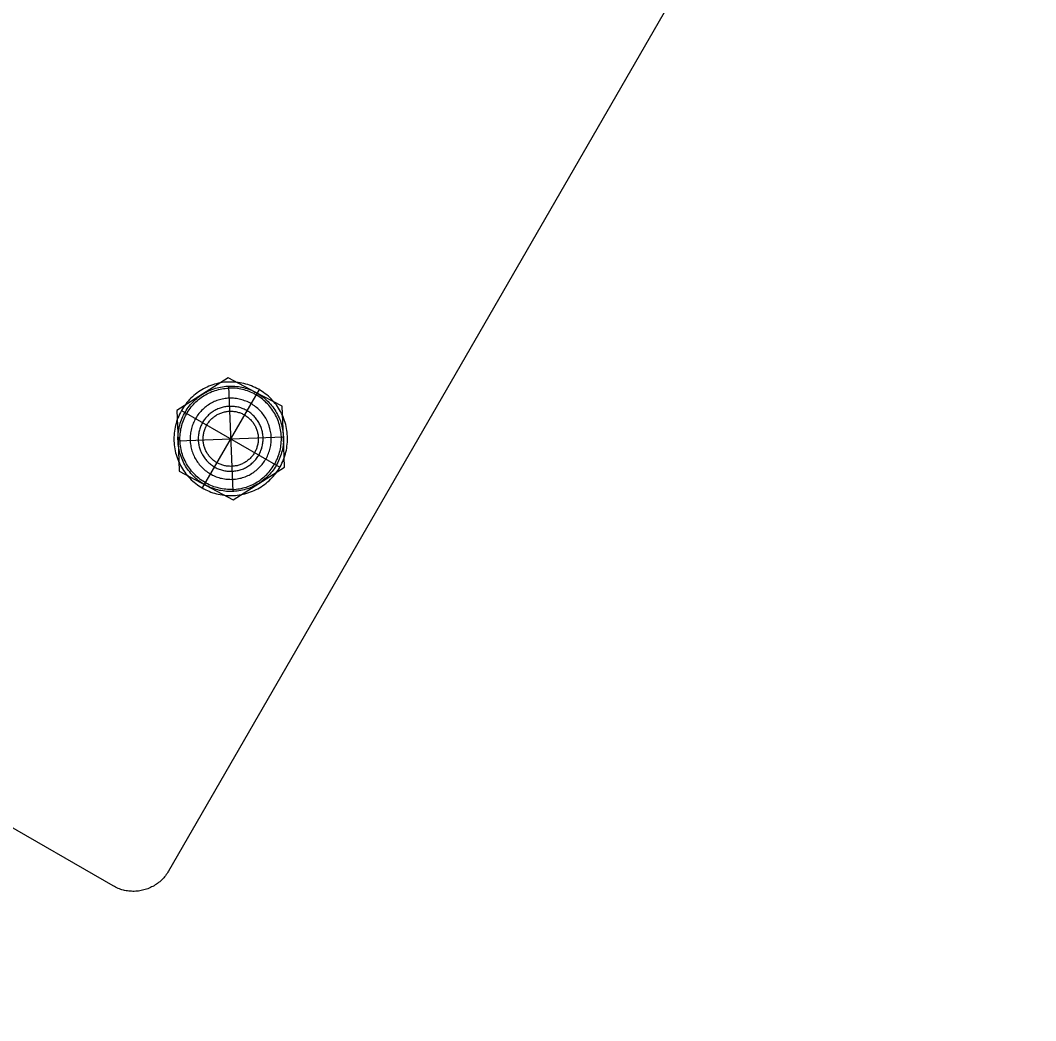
# Model space of a CAD drawing. Header units: millimetres. Extents: x -263 to 4879, y -277 to 2995.
# Drawn here: x 632.8 to 758, y 252.1 to 375.4 of the extents above; entities that cross this region are included whole.
import ezdxf

# ---------------------------------------------------------------- set-up
doc = ezdxf.new("R2010")
doc.units = ezdxf.units.MM
doc.layers.add('ZANO_R', color=7, linetype='Continuous', lineweight=0)
doc.layers.add('ZANO_W', color=1, linetype='Continuous', lineweight=0)
doc.styles.add('Arial', font='arial.ttf')
doc.styles.get("Standard").update_dxf_attribs({"font": 'ARIALUNI.TTF'})
doc.dimstyles.new('pl i ang', dxfattribs={"dimtxt": 50, "dimasz": 50, "dimexe": 1.25, "dimexo": 0.625, "dimgap": 10, "dimtad": 1, "dimtoh": 1, "dimtxsty": 'Standard', "dimcen": 2.5, "dimclrd": 1, "dimclre": 1, "dimclrt": 1, "dimadec": 0, "dimazin": 0, "dimtfac": 1, "dimtmove": 0, "dimatfit": 3, "dimfxl": 1, "dimarcsym": 1})

# ---------------------------------------------------------------- blocks, each defined once
blk = doc.blocks.new('*D441')
at = {"layer": 'ZANO_W', "color": 1, "lineweight": -2}
for p, q in [((741.71, 888.75), (-154, 888.75)), ((-144, 239.89), (-144, 848.75)), ((741.71, 199.89), (-154, 199.89))]:
    blk.add_line(p, q, dxfattribs=at)
at = {"layer": 'ZANO_W', "color": 1}
for points in [[(-137.33, 848.75), (-150.67, 848.75), (-144, 888.75)], [(-150.67, 239.89), (-137.33, 239.89), (-144, 199.89)]]:
    blk.add_solid(points, dxfattribs=at)
at = {"layer": 'ZANO_W', "color": 1, "insert": (-174.42, 544.32), "char_height": 40, "attachment_point": 5, "rotation": 90, "style": 'Arial'}
blk.add_mtext('689', dxfattribs=at)
blk = doc.blocks.new('*D442')
at = {"layer": 'ZANO_W', "color": 1, "lineweight": -2}
for p, q in [((747.96, 1365.34), (-216.41, 1365.34)), ((-206.41, 1325.34), (-206.41, -236.41)), ((735.9, -276.41), (-216.41, -276.41))]:
    blk.add_line(p, q, dxfattribs=at)
at = {"layer": 'ZANO_W', "color": 1}
for points in [[(-199.74, 1325.34), (-213.08, 1325.34), (-206.41, 1365.34)], [(-213.08, -236.41), (-199.74, -236.41), (-206.41, -276.41)]]:
    blk.add_solid(points, dxfattribs=at)
at = {"layer": 'ZANO_W', "color": 1, "insert": (-236.83, 544.46), "char_height": 40, "attachment_point": 5, "rotation": 90, "style": 'Arial'}
blk.add_mtext('1642', dxfattribs=at)

msp = doc.modelspace()

# ---------------------------------------------------------------- linework, layer by layer
at = {"layer": 'ZANO_R'}
for p, q in [((716.33, 383.54), (651.08, 270.51)), ((658.44, 331.28), (655.27, 329.28)), ((656.52, 330.42), (656.29, 330.34)), ((656.75, 330.5), (656.52, 330.42)), ((656.98, 330.56), (656.75, 330.5)), ((657.22, 330.62), (656.98, 330.56)), ((657.46, 330.67), (657.22, 330.62)), ((657.7, 330.71), (657.46, 330.67)), ((657.95, 330.74), (657.7, 330.71)), ((658.19, 330.76), (657.95, 330.74)), ((658.43, 330.78), (658.19, 330.76)), ((658.68, 330.78), (658.43, 330.78)), ((661.76, 329.54), (658.44, 331.28)), ((658.92, 330.78), (658.68, 330.78)), ((659.17, 330.77), (658.92, 330.78)), ((659.41, 330.75), (659.17, 330.77)), ((659.65, 330.72), (659.41, 330.75)), ((659.89, 330.69), (659.65, 330.72)), ((660.13, 330.64), (659.89, 330.69)), ((660.37, 330.59), (660.13, 330.64)), ((660.61, 330.53), (660.37, 330.59)), ((660.84, 330.46), (660.61, 330.53)), ((661.07, 330.38), (660.84, 330.46)), ((655.27, 329.28), (652.1, 327.27)), ((654.39, 329.27), (654.2, 329.11)), ((654.58, 329.41), (654.39, 329.27)), ((654.78, 329.56), (654.58, 329.41)), ((654.98, 329.69), (654.78, 329.56)), ((654.91, 329.03), (655.08, 329.16)), ((655.19, 329.82), (654.98, 329.69)), ((655.08, 329.16), (655.27, 329.28)), ((655.4, 329.94), (655.19, 329.82)), ((662.24, 329.85), (655.24, 317.72)), ((655.27, 329.28), (655.46, 329.39)), ((655.62, 330.05), (655.4, 329.94)), ((655.46, 329.39), (655.65, 329.5)), ((655.46, 329.11), (655.65, 329.21)), ((655.84, 330.15), (655.62, 330.05)), ((655.65, 329.5), (655.84, 329.6)), ((655.65, 329.21), (655.83, 329.32)), ((655.83, 329.32), (656.02, 329.41)), ((656.06, 330.25), (655.84, 330.15)), ((655.84, 329.6), (656.04, 329.7)), ((656.02, 329.41), (656.22, 329.5)), ((656.04, 329.7), (656.24, 329.78)), ((656.29, 330.34), (656.06, 330.25)), ((656.22, 329.5), (656.41, 329.59)), ((656.24, 329.78), (656.45, 329.87)), ((656.41, 329.59), (656.61, 329.66)), ((656.45, 329.87), (656.65, 329.94)), ((656.61, 329.66), (656.82, 329.73)), ((656.65, 329.94), (656.86, 330.01)), ((656.82, 329.73), (657.02, 329.79)), ((656.86, 330.01), (657.07, 330.07)), ((657.02, 329.79), (657.23, 329.85)), ((657.07, 330.07), (657.29, 330.12)), ((657.23, 329.85), (657.43, 329.9)), ((657.29, 330.12), (657.5, 330.16)), ((657.43, 329.9), (657.64, 329.94)), ((657.5, 330.16), (657.72, 330.2)), ((657.64, 329.94), (657.85, 329.97)), ((657.72, 330.2), (657.93, 330.23)), ((657.85, 329.97), (658.07, 330)), ((657.93, 330.23), (658.15, 330.26)), ((658.07, 330), (658.28, 330.02)), ((658.15, 330.26), (658.37, 330.27)), ((658.28, 330.02), (658.49, 330.03)), ((658.37, 330.27), (658.59, 330.28)), ((658.48, 330.28), (659, 317.29)), ((658.7, 330.03), (658.49, 330.03)), ((658.59, 330.28), (658.81, 330.28)), ((658.92, 330.03), (658.7, 330.03)), ((658.81, 330.28), (659.03, 330.28)), ((659.13, 330.02), (658.92, 330.03)), ((659.03, 330.28), (659.25, 330.26)), ((659.34, 330.01), (659.13, 330.02)), ((659.25, 330.26), (659.47, 330.24)), ((659.56, 329.98), (659.34, 330.01)), ((659.47, 330.24), (659.69, 330.22)), ((659.77, 329.95), (659.56, 329.98)), ((659.69, 330.22), (659.9, 330.18)), ((659.98, 329.91), (659.77, 329.95)), ((659.9, 330.18), (660.12, 330.14)), ((660.19, 329.87), (659.98, 329.91)), ((660.12, 330.14), (660.33, 330.09)), ((660.39, 329.81), (660.19, 329.87)), ((660.33, 330.09), (660.54, 330.03)), ((660.6, 329.75), (660.39, 329.81)), ((660.54, 330.03), (660.75, 329.96)), ((660.8, 329.69), (660.6, 329.75)), ((660.75, 329.96), (660.96, 329.89)), ((661, 329.61), (660.8, 329.69)), ((660.96, 329.89), (661.17, 329.82)), ((661.2, 329.53), (661, 329.61)), ((661.3, 330.3), (661.07, 330.38)), ((661.17, 329.82), (661.37, 329.73)), ((661.39, 329.44), (661.2, 329.53)), ((661.53, 330.2), (661.3, 330.3)), ((661.37, 329.73), (661.57, 329.64)), ((661.58, 329.35), (661.39, 329.44)), ((661.75, 330.1), (661.53, 330.2)), ((661.57, 329.64), (661.76, 329.54)), ((661.77, 329.25), (661.58, 329.35)), ((661.97, 329.99), (661.75, 330.1)), ((665.09, 327.79), (661.76, 329.54)), ((661.76, 329.54), (661.96, 329.43)), ((661.96, 329.14), (661.77, 329.25)), ((661.96, 329.43), (662.14, 329.32)), ((662.19, 329.88), (661.97, 329.99)), ((662.14, 329.32), (662.33, 329.2)), ((662.4, 329.75), (662.19, 329.88)), ((662.33, 329.2), (662.51, 329.08)), ((662.6, 329.62), (662.4, 329.75)), ((662.8, 329.48), (662.6, 329.62)), ((663, 329.34), (662.8, 329.48)), ((663.19, 329.19), (663, 329.34)), ((663.38, 329.03), (663.19, 329.19)), ((653.2, 328.06), (653.05, 327.86)), ((653.35, 328.25), (653.2, 328.06)), ((653.51, 328.43), (653.35, 328.25)), ((653.67, 328.61), (653.51, 328.43)), ((653.64, 327.82), (653.78, 327.99)), ((653.84, 328.78), (653.67, 328.61)), ((653.78, 327.99), (653.93, 328.15)), ((654.02, 328.95), (653.84, 328.78)), ((653.93, 328.15), (654.08, 328.31)), ((654.01, 327.86), (654.15, 328.02)), ((654.2, 329.11), (654.02, 328.95)), ((654.08, 328.31), (654.23, 328.47)), ((654.15, 328.02), (654.3, 328.18)), ((654.23, 328.47), (654.39, 328.62)), ((654.3, 328.18), (654.45, 328.33)), ((654.39, 328.62), (654.56, 328.76)), ((654.45, 328.33), (654.61, 328.47)), ((654.56, 328.76), (654.73, 328.9)), ((654.61, 328.47), (654.77, 328.61)), ((654.73, 328.9), (654.91, 329.03)), ((654.77, 328.61), (654.94, 328.74)), ((654.94, 328.74), (655.11, 328.87)), ((655.11, 328.87), (655.28, 328.99)), ((655.28, 328.99), (655.46, 329.11)), ((655.96, 327.94), (655.82, 327.84)), ((656.11, 328.03), (655.96, 327.94)), ((656.26, 328.12), (656.11, 328.03)), ((656.41, 328.21), (656.26, 328.12)), ((656.56, 328.29), (656.41, 328.21)), ((656.72, 328.36), (656.56, 328.29)), ((656.88, 328.43), (656.72, 328.36)), ((657.04, 328.49), (656.88, 328.43)), ((657.21, 328.54), (657.04, 328.49)), ((657.37, 328.59), (657.21, 328.54)), ((657.54, 328.64), (657.37, 328.59)), ((657.71, 328.68), (657.54, 328.64)), ((657.88, 328.71), (657.71, 328.68)), ((658.05, 328.74), (657.88, 328.71)), ((658.22, 328.76), (658.05, 328.74)), ((658.4, 328.77), (658.22, 328.76)), ((658.57, 328.78), (658.4, 328.77)), ((658.74, 328.78), (658.57, 328.78)), ((658.92, 328.78), (658.74, 328.78)), ((659.09, 328.77), (658.92, 328.78)), ((659.26, 328.76), (659.09, 328.77)), ((659.44, 328.74), (659.26, 328.76)), ((659.61, 328.71), (659.44, 328.74)), ((659.78, 328.68), (659.61, 328.71)), ((659.95, 328.64), (659.78, 328.68)), ((660.11, 328.59), (659.95, 328.64)), ((660.28, 328.54), (660.11, 328.59)), ((660.45, 328.48), (660.28, 328.54)), ((660.61, 328.42), (660.45, 328.48)), ((660.77, 328.36), (660.61, 328.42)), ((660.92, 328.28), (660.77, 328.36)), ((661.08, 328.2), (660.92, 328.28)), ((661.23, 328.12), (661.08, 328.2)), ((661.38, 328.03), (661.23, 328.12)), ((661.53, 327.94), (661.38, 328.03)), ((661.67, 327.84), (661.53, 327.94)), ((662.14, 329.03), (661.96, 329.14)), ((662.32, 328.91), (662.14, 329.03)), ((662.49, 328.79), (662.32, 328.91)), ((662.66, 328.66), (662.49, 328.79)), ((662.51, 329.08), (662.69, 328.95)), ((662.82, 328.52), (662.66, 328.66)), ((662.69, 328.95), (662.86, 328.81)), ((662.98, 328.38), (662.82, 328.52)), ((662.86, 328.81), (663.03, 328.67)), ((663.13, 328.23), (662.98, 328.38)), ((663.03, 328.67), (663.19, 328.52)), ((663.28, 328.08), (663.13, 328.23)), ((663.19, 328.52), (663.35, 328.37)), ((663.43, 327.92), (663.28, 328.08)), ((663.35, 328.37), (663.5, 328.21)), ((663.56, 328.86), (663.38, 329.03)), ((663.57, 327.76), (663.43, 327.92)), ((663.5, 328.21), (663.65, 328.05)), ((663.73, 328.69), (663.56, 328.86)), ((663.65, 328.05), (663.79, 327.88)), ((663.9, 328.52), (663.73, 328.69)), ((664.06, 328.33), (663.9, 328.52)), ((664.22, 328.14), (664.06, 328.33)), ((664.37, 327.95), (664.22, 328.14)), ((664.51, 327.75), (664.37, 327.95)), ((652.1, 327.27), (652.25, 323.52)), ((652.43, 326.82), (652.33, 326.59)), ((652.54, 327.03), (652.43, 326.82)), ((652.66, 327.25), (652.54, 327.03)), ((652.78, 327.46), (652.66, 327.25)), ((652.68, 327.28), (664.8, 320.28)), ((652.91, 327.66), (652.78, 327.46)), ((652.84, 326.51), (652.94, 326.71)), ((653.05, 327.86), (652.91, 327.66)), ((652.94, 326.71), (653.04, 326.9)), ((653.04, 326.9), (653.15, 327.09)), ((653.15, 327.09), (653.26, 327.28)), ((653.17, 326.63), (653.28, 326.82)), ((653.26, 327.28), (653.38, 327.46)), ((653.28, 326.82), (653.38, 327)), ((653.38, 327.46), (653.51, 327.64)), ((653.38, 327), (653.49, 327.18)), ((653.49, 327.18), (653.61, 327.36)), ((653.51, 327.64), (653.64, 327.82)), ((653.61, 327.36), (653.74, 327.53)), ((653.74, 327.53), (653.87, 327.7)), ((653.87, 327.7), (654.01, 327.86)), ((654.71, 326.75), (654.61, 326.61)), ((654.82, 326.89), (654.71, 326.75)), ((654.93, 327.02), (654.82, 326.89)), ((655.04, 327.15), (654.93, 327.02)), ((655.16, 327.28), (655.04, 327.15)), ((655.29, 327.4), (655.16, 327.28)), ((655.41, 327.52), (655.29, 327.4)), ((655.54, 327.63), (655.41, 327.52)), ((655.68, 327.74), (655.54, 327.63)), ((655.82, 327.84), (655.68, 327.74)), ((656.02, 326.72), (655.92, 326.62)), ((656.12, 326.81), (656.02, 326.72)), ((656.23, 326.9), (656.12, 326.81)), ((656.34, 326.98), (656.23, 326.9)), ((656.45, 327.06), (656.34, 326.98)), ((656.57, 327.14), (656.45, 327.06)), ((656.68, 327.21), (656.57, 327.14)), ((656.8, 327.28), (656.68, 327.21)), ((656.92, 327.35), (656.8, 327.28)), ((656.89, 326.64), (656.99, 326.7)), ((657.05, 327.41), (656.92, 327.35)), ((656.99, 326.7), (657.09, 326.76)), ((657.17, 327.46), (657.05, 327.41)), ((657.09, 326.76), (657.2, 326.81)), ((657.3, 327.52), (657.17, 327.46)), ((657.2, 326.81), (657.3, 326.86)), ((657.43, 327.56), (657.3, 327.52)), ((657.3, 326.86), (657.41, 326.91)), ((657.41, 326.91), (657.52, 326.96)), ((657.56, 327.61), (657.43, 327.56)), ((657.52, 326.96), (657.63, 327)), ((657.7, 327.65), (657.56, 327.61)), ((657.63, 327), (657.74, 327.03)), ((657.83, 327.68), (657.7, 327.65)), ((657.74, 327.03), (657.85, 327.07)), ((657.96, 327.71), (657.83, 327.68)), ((657.85, 327.07), (657.97, 327.09)), ((658.1, 327.73), (657.96, 327.71)), ((657.97, 327.09), (658.08, 327.12)), ((658.08, 327.12), (658.2, 327.14)), ((658.24, 327.75), (658.1, 327.73)), ((658.2, 327.14), (658.31, 327.16)), ((658.37, 327.77), (658.24, 327.75)), ((658.31, 327.16), (658.43, 327.17)), ((658.51, 327.78), (658.37, 327.77)), ((658.43, 327.17), (658.55, 327.18)), ((658.65, 327.78), (658.51, 327.78)), ((658.55, 327.18), (658.66, 327.18)), ((658.79, 327.78), (658.65, 327.78)), ((658.66, 327.18), (658.78, 327.18)), ((658.78, 327.18), (658.9, 327.18)), ((658.93, 327.78), (658.79, 327.78)), ((658.9, 327.18), (659.02, 327.17)), ((659.06, 327.77), (658.93, 327.78)), ((659.02, 327.17), (659.13, 327.16)), ((659.2, 327.76), (659.06, 327.77)), ((659.13, 327.16), (659.25, 327.15)), ((659.34, 327.74), (659.2, 327.76)), ((659.25, 327.15), (659.36, 327.13)), ((659.47, 327.72), (659.34, 327.74)), ((659.36, 327.13), (659.48, 327.1)), ((659.61, 327.69), (659.47, 327.72)), ((659.48, 327.1), (659.59, 327.08)), ((659.59, 327.08), (659.71, 327.04)), ((659.74, 327.66), (659.61, 327.69)), ((659.71, 327.04), (659.82, 327.01)), ((659.88, 327.62), (659.74, 327.66)), ((659.82, 327.01), (659.93, 326.97)), ((660.01, 327.58), (659.88, 327.62)), ((659.93, 326.97), (660.04, 326.93)), ((660.14, 327.53), (660.01, 327.58)), ((660.04, 326.93), (660.15, 326.88)), ((660.27, 327.48), (660.14, 327.53)), ((660.15, 326.88), (660.25, 326.83)), ((660.25, 326.83), (660.36, 326.78)), ((660.39, 327.43), (660.27, 327.48)), ((660.36, 326.78), (660.46, 326.72)), ((660.52, 327.37), (660.39, 327.43)), ((660.46, 326.72), (660.56, 326.66)), ((660.64, 327.3), (660.52, 327.37)), ((660.56, 326.66), (660.66, 326.59)), ((660.76, 327.24), (660.64, 327.3)), ((660.88, 327.16), (660.76, 327.24)), ((661, 327.09), (660.88, 327.16)), ((661.11, 327.01), (661, 327.09)), ((661.22, 326.93), (661.11, 327.01)), ((661.32, 326.84), (661.22, 326.93)), ((661.43, 326.75), (661.32, 326.84)), ((661.53, 326.65), (661.43, 326.75)), ((661.63, 326.55), (661.53, 326.65)), ((661.81, 327.73), (661.67, 327.84)), ((661.94, 327.62), (661.81, 327.73)), ((662.07, 327.51), (661.94, 327.62)), ((662.2, 327.39), (662.07, 327.51)), ((662.32, 327.27), (662.2, 327.39)), ((662.44, 327.14), (662.32, 327.27)), ((662.56, 327.01), (662.44, 327.14)), ((662.67, 326.88), (662.56, 327.01)), ((662.77, 326.74), (662.67, 326.88)), ((662.87, 326.6), (662.77, 326.74)), ((663.7, 327.59), (663.57, 327.76)), ((663.83, 327.42), (663.7, 327.59)), ((663.79, 327.88), (663.92, 327.71)), ((663.95, 327.24), (663.83, 327.42)), ((663.92, 327.71), (664.05, 327.53)), ((664.06, 327.06), (663.95, 327.24)), ((664.05, 327.53), (664.18, 327.35)), ((664.17, 326.88), (664.06, 327.06)), ((664.27, 326.69), (664.17, 326.88)), ((664.18, 327.35), (664.29, 327.16)), ((664.37, 326.5), (664.27, 326.69)), ((664.29, 327.16), (664.4, 326.97)), ((664.4, 326.97), (664.51, 326.78)), ((664.64, 327.55), (664.51, 327.75)), ((664.51, 326.78), (664.61, 326.58)), ((664.77, 327.34), (664.64, 327.55)), ((664.89, 327.13), (664.77, 327.34)), ((665, 326.91), (664.89, 327.13)), ((665.11, 326.69), (665, 326.91)), ((665.24, 324.04), (665.09, 327.79)), ((665.21, 326.47), (665.11, 326.69)), ((651.94, 325.44), (651.89, 325.21)), ((652, 325.68), (651.94, 325.44)), ((652.07, 325.91), (652, 325.68)), ((652.15, 326.14), (652.07, 325.91)), ((652.24, 326.37), (652.15, 326.14)), ((652.33, 326.59), (652.24, 326.37)), ((652.41, 325.27), (652.47, 325.48)), ((652.47, 325.48), (652.53, 325.69)), ((652.53, 325.69), (652.59, 325.9)), ((652.59, 325.9), (652.67, 326.11)), ((652.66, 325.23), (652.71, 325.44)), ((652.67, 326.11), (652.75, 326.31)), ((652.71, 325.44), (652.77, 325.64)), ((652.75, 326.31), (652.84, 326.51)), ((652.77, 325.64), (652.84, 325.84)), ((652.84, 325.84), (652.91, 326.04)), ((652.91, 326.04), (652.99, 326.24)), ((652.99, 326.24), (653.08, 326.44)), ((653.08, 326.44), (653.17, 326.63)), ((654.06, 325.53), (654, 325.37)), ((654.12, 325.69), (654.06, 325.53)), ((654.19, 325.85), (654.12, 325.69)), ((654.26, 326.01), (654.19, 325.85)), ((654.34, 326.16), (654.26, 326.01)), ((654.43, 326.31), (654.34, 326.16)), ((654.52, 326.46), (654.43, 326.31)), ((654.61, 326.61), (654.52, 326.46)), ((655.13, 325.5), (655.07, 325.37)), ((655.19, 325.62), (655.13, 325.5)), ((655.25, 325.75), (655.19, 325.62)), ((655.32, 325.86), (655.25, 325.75)), ((655.4, 325.98), (655.32, 325.86)), ((655.48, 326.1), (655.4, 325.98)), ((655.56, 326.21), (655.48, 326.1)), ((655.64, 326.32), (655.56, 326.21)), ((655.73, 326.42), (655.64, 326.32)), ((655.72, 325.35), (655.78, 325.45)), ((655.83, 326.52), (655.73, 326.42)), ((655.78, 325.45), (655.84, 325.55)), ((655.92, 326.62), (655.83, 326.52)), ((655.84, 325.55), (655.9, 325.65)), ((655.9, 325.65), (655.97, 325.75)), ((655.97, 325.75), (656.04, 325.84)), ((656.04, 325.84), (656.11, 325.94)), ((656.11, 325.94), (656.18, 326.03)), ((656.18, 326.03), (656.26, 326.11)), ((656.26, 326.11), (656.34, 326.2)), ((656.34, 326.2), (656.43, 326.28)), ((656.43, 326.28), (656.52, 326.36)), ((656.52, 326.36), (656.61, 326.43)), ((656.61, 326.43), (656.7, 326.5)), ((656.7, 326.5), (656.79, 326.57)), ((656.79, 326.57), (656.89, 326.64)), ((660.66, 326.59), (660.75, 326.53)), ((660.75, 326.53), (660.85, 326.45)), ((660.85, 326.45), (660.94, 326.38)), ((660.94, 326.38), (661.03, 326.3)), ((661.03, 326.3), (661.11, 326.22)), ((661.11, 326.22), (661.19, 326.14)), ((661.19, 326.14), (661.27, 326.05)), ((661.27, 326.05), (661.35, 325.96)), ((661.35, 325.96), (661.42, 325.87)), ((661.42, 325.87), (661.49, 325.78)), ((661.49, 325.78), (661.56, 325.68)), ((661.56, 325.68), (661.63, 325.58)), ((661.72, 326.45), (661.63, 326.55)), ((661.63, 325.58), (661.69, 325.48)), ((661.69, 325.48), (661.74, 325.38)), ((661.81, 326.35), (661.72, 326.45)), ((661.9, 326.24), (661.81, 326.35)), ((661.98, 326.13), (661.9, 326.24)), ((662.06, 326.02), (661.98, 326.13)), ((662.13, 325.9), (662.06, 326.02)), ((662.21, 325.78), (662.13, 325.9)), ((662.27, 325.66), (662.21, 325.78)), ((662.34, 325.54), (662.27, 325.66)), ((662.39, 325.41), (662.34, 325.54)), ((662.45, 325.29), (662.39, 325.41)), ((662.97, 326.45), (662.87, 326.6)), ((663.06, 326.31), (662.97, 326.45)), ((663.14, 326.15), (663.06, 326.31)), ((663.22, 326), (663.14, 326.15)), ((663.3, 325.84), (663.22, 326)), ((663.37, 325.68), (663.3, 325.84)), ((663.43, 325.52), (663.37, 325.68)), ((663.49, 325.36), (663.43, 325.52)), ((664.46, 326.31), (664.37, 326.5)), ((664.54, 326.11), (664.46, 326.31)), ((664.62, 325.91), (664.54, 326.11)), ((664.61, 326.58), (664.7, 326.38)), ((664.69, 325.71), (664.62, 325.91)), ((664.75, 325.51), (664.69, 325.71)), ((664.7, 326.38), (664.78, 326.18)), ((664.8, 325.3), (664.75, 325.51)), ((664.78, 326.18), (664.86, 325.98)), ((664.86, 325.98), (664.93, 325.77)), ((664.93, 325.77), (664.99, 325.56)), ((664.99, 325.56), (665.05, 325.35)), ((665.3, 326.24), (665.21, 326.47)), ((665.38, 326.01), (665.3, 326.24)), ((665.45, 325.78), (665.38, 326.01)), ((665.52, 325.54), (665.45, 325.78)), ((665.57, 325.3), (665.52, 325.54)), ((651.76, 324.24), (651.74, 324)), ((651.78, 324.48), (651.76, 324.24)), ((651.8, 324.73), (651.78, 324.48)), ((651.84, 324.97), (651.8, 324.73)), ((651.89, 325.21), (651.84, 324.97)), ((652.24, 323.96), (652.25, 324.18)), ((652.25, 324.18), (652.27, 324.4)), ((652.27, 324.4), (652.29, 324.62)), ((652.29, 324.62), (652.33, 324.84)), ((652.33, 324.84), (652.37, 325.05)), ((652.37, 325.05), (652.41, 325.27)), ((652.49, 323.96), (652.5, 324.17)), ((652.5, 324.17), (652.52, 324.39)), ((652.52, 324.39), (652.54, 324.6)), ((652.54, 324.6), (652.58, 324.81)), ((652.58, 324.81), (652.61, 325.02)), ((652.61, 325.02), (652.66, 325.23)), ((653.76, 324.18), (653.75, 324)), ((653.77, 324.35), (653.76, 324.18)), ((653.8, 324.52), (653.77, 324.35)), ((653.82, 324.69), (653.8, 324.52)), ((653.86, 324.86), (653.82, 324.69)), ((653.9, 325.03), (653.86, 324.86)), ((653.95, 325.2), (653.9, 325.03)), ((654, 325.37), (653.95, 325.2)), ((654.76, 324.18), (654.75, 324.04)), ((654.78, 324.31), (654.76, 324.18)), ((654.8, 324.45), (654.78, 324.31)), ((654.82, 324.59), (654.8, 324.45)), ((654.85, 324.72), (654.82, 324.59)), ((654.89, 324.85), (654.85, 324.72)), ((654.93, 324.99), (654.89, 324.85)), ((654.97, 325.12), (654.93, 324.99)), ((655.02, 325.25), (654.97, 325.12)), ((655.07, 325.37), (655.02, 325.25)), ((655.36, 324.12), (655.37, 324.23)), ((655.37, 324.23), (655.39, 324.35)), ((655.39, 324.35), (655.41, 324.47)), ((655.41, 324.47), (655.44, 324.58)), ((655.44, 324.58), (655.46, 324.69)), ((655.46, 324.69), (655.5, 324.81)), ((655.5, 324.81), (655.54, 324.92)), ((655.54, 324.92), (655.58, 325.03)), ((655.58, 325.03), (655.62, 325.14)), ((655.62, 325.14), (655.67, 325.24)), ((655.67, 325.24), (655.72, 325.35)), ((661.74, 325.38), (661.8, 325.28)), ((661.8, 325.28), (661.85, 325.17)), ((661.85, 325.17), (661.89, 325.06)), ((661.89, 325.06), (661.93, 324.95)), ((661.93, 324.95), (661.97, 324.84)), ((661.97, 324.84), (662.01, 324.73)), ((662.01, 324.73), (662.04, 324.62)), ((662.04, 324.62), (662.06, 324.5)), ((662.06, 324.5), (662.09, 324.39)), ((662.09, 324.39), (662.11, 324.27)), ((662.11, 324.27), (662.12, 324.15)), ((662.12, 324.15), (662.13, 324.04)), ((662.5, 325.16), (662.45, 325.29)), ((662.54, 325.03), (662.5, 325.16)), ((662.58, 324.9), (662.54, 325.03)), ((662.62, 324.76), (662.58, 324.9)), ((662.65, 324.63), (662.62, 324.76)), ((662.68, 324.49), (662.65, 324.63)), ((662.7, 324.36), (662.68, 324.49)), ((662.72, 324.22), (662.7, 324.36)), ((662.73, 324.08), (662.72, 324.22)), ((663.54, 325.19), (663.49, 325.36)), ((663.58, 325.03), (663.54, 325.19)), ((663.62, 324.86), (663.58, 325.03)), ((663.66, 324.69), (663.62, 324.86)), ((663.69, 324.52), (663.66, 324.69)), ((663.71, 324.34), (663.69, 324.52)), ((663.73, 324.17), (663.71, 324.34)), ((663.74, 324), (663.73, 324.17)), ((664.85, 325.09), (664.8, 325.3)), ((664.89, 324.88), (664.85, 325.09)), ((664.93, 324.67), (664.89, 324.88)), ((664.95, 324.46), (664.93, 324.67)), ((664.97, 324.25), (664.95, 324.46)), ((664.99, 324.03), (664.97, 324.25)), ((665.05, 325.35), (665.1, 325.13)), ((665.1, 325.13), (665.14, 324.92)), ((665.14, 324.92), (665.18, 324.7)), ((665.18, 324.7), (665.2, 324.48)), ((665.2, 324.48), (665.22, 324.26)), ((665.22, 324.26), (665.24, 324.04)), ((665.62, 325.06), (665.57, 325.3)), ((665.66, 324.82), (665.62, 325.06)), ((665.7, 324.58), (665.66, 324.82)), ((665.72, 324.34), (665.7, 324.58)), ((665.73, 324.09), (665.72, 324.34)), ((651.74, 324), (651.74, 323.76)), ((651.74, 323.76), (651.75, 323.51)), ((651.75, 323.51), (651.76, 323.27)), ((651.76, 323.27), (651.78, 323.03)), ((651.78, 323.03), (651.81, 322.79)), ((652.24, 323.74), (652.24, 323.96)), ((652.25, 323.52), (652.24, 323.74)), ((652.25, 323.52), (665.24, 324.04)), ((652.25, 323.52), (652.4, 319.78)), ((652.26, 323.31), (652.25, 323.52)), ((652.28, 323.09), (652.26, 323.31)), ((652.31, 322.87), (652.28, 323.09)), ((652.49, 323.75), (652.49, 323.96)), ((652.5, 323.53), (652.49, 323.75)), ((652.51, 323.32), (652.5, 323.53)), ((652.53, 323.11), (652.51, 323.32)), ((652.55, 322.9), (652.53, 323.11)), ((652.59, 322.69), (652.55, 322.9)), ((653.75, 324), (653.74, 323.83)), ((653.74, 323.83), (653.74, 323.66)), ((653.74, 323.66), (653.75, 323.48)), ((653.75, 323.48), (653.76, 323.31)), ((653.76, 323.31), (653.78, 323.14)), ((653.78, 323.14), (653.81, 322.97)), ((653.81, 322.97), (653.84, 322.8)), ((654.75, 324.04), (654.74, 323.9)), ((654.74, 323.9), (654.74, 323.76)), ((654.74, 323.76), (654.74, 323.62)), ((654.74, 323.62), (654.75, 323.49)), ((654.75, 323.49), (654.76, 323.35)), ((654.76, 323.35), (654.78, 323.21)), ((654.78, 323.21), (654.8, 323.08)), ((654.8, 323.08), (654.83, 322.94)), ((654.83, 322.94), (654.86, 322.81)), ((655.34, 323.88), (655.35, 324)), ((655.34, 323.77), (655.34, 323.88)), ((655.34, 323.65), (655.34, 323.77)), ((655.35, 323.53), (655.34, 323.65)), ((655.35, 324), (655.36, 324.12)), ((655.36, 323.41), (655.35, 323.53)), ((655.38, 323.3), (655.36, 323.41)), ((655.39, 323.18), (655.38, 323.3)), ((655.42, 323.07), (655.39, 323.18)), ((655.44, 322.95), (655.42, 323.07)), ((655.47, 322.84), (655.44, 322.95)), ((662.05, 322.99), (662.02, 322.87)), ((662.07, 323.1), (662.05, 322.99)), ((662.09, 323.22), (662.07, 323.1)), ((662.11, 323.33), (662.09, 323.22)), ((662.12, 323.45), (662.11, 323.33)), ((662.13, 323.57), (662.12, 323.45)), ((662.13, 324.04), (662.14, 323.92)), ((662.14, 323.69), (662.13, 323.57)), ((662.14, 323.92), (662.14, 323.8)), ((662.14, 323.8), (662.14, 323.69)), ((662.63, 322.85), (662.66, 322.98)), ((662.66, 322.98), (662.68, 323.12)), ((662.68, 323.12), (662.71, 323.26)), ((662.71, 323.26), (662.72, 323.39)), ((662.72, 323.39), (662.73, 323.53)), ((662.74, 323.94), (662.73, 324.08)), ((662.73, 323.53), (662.74, 323.67)), ((662.74, 323.81), (662.74, 323.94)), ((662.74, 323.67), (662.74, 323.81)), ((663.64, 322.79), (663.67, 322.96)), ((663.67, 322.96), (663.7, 323.13)), ((663.7, 323.13), (663.72, 323.3)), ((663.72, 323.3), (663.73, 323.48)), ((663.73, 323.48), (663.74, 323.65)), ((663.74, 323.82), (663.74, 324)), ((663.74, 323.65), (663.74, 323.82)), ((664.91, 322.76), (664.94, 322.97)), ((664.94, 322.97), (664.96, 323.18)), ((664.96, 323.18), (664.98, 323.39)), ((664.98, 323.39), (664.99, 323.61)), ((664.99, 323.82), (664.99, 324.03)), ((664.99, 323.61), (664.99, 323.82)), ((665.19, 322.95), (665.15, 322.73)), ((665.21, 323.17), (665.19, 322.95)), ((665.23, 323.39), (665.21, 323.17)), ((665.24, 323.6), (665.23, 323.39)), ((665.39, 320.29), (665.24, 324.04)), ((665.24, 324.04), (665.24, 323.82)), ((665.24, 323.82), (665.24, 323.6)), ((665.68, 322.87), (665.71, 323.12)), ((665.71, 323.12), (665.73, 323.36)), ((665.74, 323.85), (665.73, 324.09)), ((665.73, 323.36), (665.74, 323.6)), ((665.74, 323.6), (665.74, 323.85)), ((651.81, 322.79), (651.85, 322.55)), ((651.85, 322.55), (651.9, 322.31)), ((651.9, 322.31), (651.95, 322.07)), ((651.95, 322.07), (652.02, 321.83)), ((652.02, 321.83), (652.09, 321.6)), ((652.34, 322.65), (652.31, 322.87)), ((652.38, 322.44), (652.34, 322.65)), ((652.43, 322.22), (652.38, 322.44)), ((652.49, 322.01), (652.43, 322.22)), ((652.55, 321.8), (652.49, 322.01)), ((652.62, 321.59), (652.55, 321.8)), ((652.63, 322.48), (652.59, 322.69)), ((652.68, 322.27), (652.63, 322.48)), ((652.73, 322.06), (652.68, 322.27)), ((652.79, 321.86), (652.73, 322.06)), ((652.86, 321.66), (652.79, 321.86)), ((652.94, 321.46), (652.86, 321.66)), ((653.84, 322.8), (653.88, 322.63)), ((653.88, 322.63), (653.92, 322.46)), ((653.92, 322.46), (653.97, 322.29)), ((653.97, 322.29), (654.02, 322.13)), ((654.02, 322.13), (654.08, 321.96)), ((654.08, 321.96), (654.15, 321.8)), ((654.15, 321.8), (654.22, 321.65)), ((654.22, 321.65), (654.3, 321.49)), ((654.86, 322.81), (654.9, 322.67)), ((654.9, 322.67), (654.94, 322.54)), ((654.94, 322.54), (654.98, 322.41)), ((654.98, 322.41), (655.03, 322.28)), ((655.03, 322.28), (655.09, 322.15)), ((655.09, 322.15), (655.15, 322.03)), ((655.15, 322.03), (655.21, 321.91)), ((655.21, 321.91), (655.28, 321.79)), ((655.28, 321.79), (655.35, 321.67)), ((655.35, 321.67), (655.42, 321.55)), ((655.51, 322.73), (655.47, 322.84)), ((655.55, 322.62), (655.51, 322.73)), ((655.59, 322.51), (655.55, 322.62)), ((655.64, 322.4), (655.59, 322.51)), ((655.69, 322.29), (655.64, 322.4)), ((655.74, 322.19), (655.69, 322.29)), ((655.8, 322.09), (655.74, 322.19)), ((655.86, 321.98), (655.8, 322.09)), ((655.92, 321.89), (655.86, 321.98)), ((655.99, 321.79), (655.92, 321.89)), ((656.06, 321.7), (655.99, 321.79)), ((656.13, 321.6), (656.06, 321.7)), ((661.45, 321.73), (661.37, 321.63)), ((661.52, 321.82), (661.45, 321.73)), ((661.58, 321.92), (661.52, 321.82)), ((661.64, 322.02), (661.58, 321.92)), ((661.7, 322.12), (661.64, 322.02)), ((661.76, 322.22), (661.7, 322.12)), ((661.81, 322.33), (661.76, 322.22)), ((661.86, 322.43), (661.81, 322.33)), ((661.91, 322.54), (661.86, 322.43)), ((661.95, 322.65), (661.91, 322.54)), ((661.98, 322.76), (661.95, 322.65)), ((662.02, 322.87), (661.98, 322.76)), ((662.08, 321.59), (662.16, 321.7)), ((662.16, 321.7), (662.23, 321.82)), ((662.23, 321.82), (662.29, 321.94)), ((662.29, 321.94), (662.35, 322.07)), ((662.35, 322.07), (662.41, 322.19)), ((662.41, 322.19), (662.46, 322.32)), ((662.46, 322.32), (662.51, 322.45)), ((662.51, 322.45), (662.56, 322.58)), ((662.56, 322.58), (662.59, 322.71)), ((662.59, 322.71), (662.63, 322.85)), ((663.18, 321.48), (663.26, 321.64)), ((663.26, 321.64), (663.33, 321.8)), ((663.33, 321.8), (663.4, 321.96)), ((663.4, 321.96), (663.46, 322.12)), ((663.46, 322.12), (663.51, 322.29)), ((663.51, 322.29), (663.56, 322.45)), ((663.56, 322.45), (663.6, 322.62)), ((663.6, 322.62), (663.64, 322.79)), ((664.57, 321.53), (664.64, 321.73)), ((664.64, 321.73), (664.71, 321.93)), ((664.71, 321.93), (664.77, 322.13)), ((664.77, 322.13), (664.82, 322.34)), ((664.89, 321.67), (664.81, 321.46)), ((664.82, 322.34), (664.87, 322.55)), ((664.87, 322.55), (664.91, 322.76)), ((664.95, 321.88), (664.89, 321.67)), ((665.02, 322.09), (664.95, 321.88)), ((665.07, 322.3), (665.02, 322.09)), ((665.12, 322.52), (665.07, 322.3)), ((665.15, 322.73), (665.12, 322.52)), ((665.34, 321.45), (665.42, 321.68)), ((665.42, 321.68), (665.49, 321.92)), ((665.49, 321.92), (665.55, 322.15)), ((665.55, 322.15), (665.6, 322.39)), ((665.6, 322.39), (665.65, 322.63)), ((665.65, 322.63), (665.68, 322.87)), ((652.09, 321.6), (652.17, 321.37)), ((652.17, 321.37), (652.26, 321.15)), ((652.26, 321.15), (652.35, 320.92)), ((652.35, 320.92), (652.46, 320.7)), ((652.46, 320.7), (652.57, 320.48)), ((652.57, 320.48), (652.69, 320.27)), ((652.7, 321.39), (652.62, 321.59)), ((652.78, 321.18), (652.7, 321.39)), ((652.87, 320.98), (652.78, 321.18)), ((652.97, 320.79), (652.87, 320.98)), ((653.02, 321.26), (652.94, 321.46)), ((653.08, 320.59), (652.97, 320.79)), ((653.11, 321.07), (653.02, 321.26)), ((653.19, 320.41), (653.08, 320.59)), ((653.21, 320.88), (653.11, 321.07)), ((653.31, 320.22), (653.19, 320.41)), ((653.31, 320.69), (653.21, 320.88)), ((653.42, 320.51), (653.31, 320.69)), ((653.53, 320.33), (653.42, 320.51)), ((654.3, 321.49), (654.38, 321.34)), ((654.38, 321.34), (654.47, 321.19)), ((654.47, 321.19), (654.56, 321.04)), ((654.56, 321.04), (654.66, 320.9)), ((654.66, 320.9), (654.76, 320.76)), ((654.76, 320.76), (654.87, 320.62)), ((654.87, 320.62), (654.98, 320.49)), ((654.98, 320.49), (655.1, 320.36)), ((655.42, 321.55), (655.5, 321.44)), ((655.5, 321.44), (655.58, 321.33)), ((655.58, 321.33), (655.67, 321.22)), ((655.67, 321.22), (655.76, 321.12)), ((655.76, 321.12), (655.85, 321.01)), ((655.85, 321.01), (655.95, 320.92)), ((655.95, 320.92), (656.05, 320.82)), ((656.05, 320.82), (656.16, 320.73)), ((656.21, 321.52), (656.13, 321.6)), ((656.16, 320.73), (656.26, 320.64)), ((656.29, 321.43), (656.21, 321.52)), ((656.26, 320.64), (656.37, 320.56)), ((656.37, 321.35), (656.29, 321.43)), ((656.46, 321.27), (656.37, 321.35)), ((656.37, 320.56), (656.49, 320.48)), ((656.54, 321.19), (656.46, 321.27)), ((656.49, 320.48), (656.6, 320.4)), ((656.64, 321.11), (656.54, 321.19)), ((656.6, 320.4), (656.72, 320.33)), ((656.73, 321.04), (656.64, 321.11)), ((656.82, 320.98), (656.73, 321.04)), ((656.92, 320.91), (656.82, 320.98)), ((657.02, 320.85), (656.92, 320.91)), ((657.13, 320.79), (657.02, 320.85)), ((657.23, 320.74), (657.13, 320.79)), ((657.34, 320.69), (657.23, 320.74)), ((657.44, 320.64), (657.34, 320.69)), ((657.55, 320.6), (657.44, 320.64)), ((657.66, 320.56), (657.55, 320.6)), ((657.77, 320.52), (657.66, 320.56)), ((657.89, 320.49), (657.77, 320.52)), ((658, 320.47), (657.89, 320.49)), ((658.12, 320.44), (658, 320.47)), ((658.23, 320.42), (658.12, 320.44)), ((658.35, 320.41), (658.23, 320.42)), ((658.47, 320.4), (658.35, 320.41)), ((658.58, 320.39), (658.47, 320.4)), ((658.7, 320.38), (658.58, 320.39)), ((658.94, 320.39), (658.82, 320.39)), ((659.05, 320.4), (658.94, 320.39)), ((659.17, 320.41), (659.05, 320.4)), ((659.28, 320.43), (659.17, 320.41)), ((659.4, 320.45), (659.28, 320.43)), ((659.52, 320.47), (659.4, 320.45)), ((659.63, 320.5), (659.52, 320.47)), ((659.74, 320.54), (659.63, 320.5)), ((659.85, 320.57), (659.74, 320.54)), ((659.96, 320.61), (659.85, 320.57)), ((660.07, 320.66), (659.96, 320.61)), ((660.18, 320.7), (660.07, 320.66)), ((660.29, 320.76), (660.18, 320.7)), ((660.39, 320.81), (660.29, 320.76)), ((660.49, 320.87), (660.39, 320.81)), ((660.59, 320.93), (660.49, 320.87)), ((660.69, 321), (660.59, 320.93)), ((660.78, 321.07), (660.69, 321)), ((660.87, 321.14), (660.78, 321.07)), ((660.8, 320.35), (660.92, 320.43)), ((660.97, 321.21), (660.87, 321.14)), ((660.92, 320.43), (661.03, 320.5)), ((661.05, 321.29), (660.97, 321.21)), ((661.03, 320.5), (661.14, 320.59)), ((661.14, 321.37), (661.05, 321.29)), ((661.22, 321.46), (661.14, 321.37)), ((661.14, 320.59), (661.25, 320.67)), ((661.3, 321.54), (661.22, 321.46)), ((661.25, 320.67), (661.36, 320.76)), ((661.37, 321.63), (661.3, 321.54)), ((661.36, 320.76), (661.46, 320.85)), ((661.46, 320.85), (661.56, 320.95)), ((661.56, 320.95), (661.66, 321.05)), ((661.66, 321.05), (661.75, 321.15)), ((661.75, 321.15), (661.84, 321.25)), ((661.84, 321.25), (661.92, 321.36)), ((661.92, 321.36), (662.01, 321.47)), ((662.01, 321.47), (662.08, 321.59)), ((662.38, 320.36), (662.5, 320.48)), ((662.5, 320.48), (662.61, 320.62)), ((662.61, 320.62), (662.72, 320.75)), ((662.72, 320.75), (662.82, 320.89)), ((662.82, 320.89), (662.92, 321.04)), ((662.92, 321.04), (663.01, 321.18)), ((663.01, 321.18), (663.1, 321.33)), ((663.1, 321.33), (663.18, 321.48)), ((663.87, 320.21), (663.99, 320.39)), ((663.99, 320.39), (664.1, 320.57)), ((664.1, 320.57), (664.21, 320.75)), ((664.21, 320.75), (664.31, 320.94)), ((664.33, 320.47), (664.22, 320.29)), ((664.31, 320.94), (664.4, 321.13)), ((664.44, 320.66), (664.33, 320.47)), ((664.4, 321.13), (664.49, 321.33)), ((664.55, 320.86), (664.44, 320.66)), ((664.49, 321.33), (664.57, 321.53)), ((664.64, 321.06), (664.55, 320.86)), ((664.73, 321.26), (664.64, 321.06)), ((664.81, 321.46), (664.73, 321.26)), ((664.83, 320.34), (664.95, 320.55)), ((664.95, 320.55), (665.06, 320.77)), ((665.06, 320.77), (665.16, 320.99)), ((665.16, 320.99), (665.25, 321.22)), ((665.25, 321.22), (665.34, 321.45)), ((652.4, 319.78), (655.72, 318.03)), ((652.69, 320.27), (652.81, 320.06)), ((652.81, 320.06), (652.94, 319.86)), ((652.94, 319.86), (653.08, 319.66)), ((653.08, 319.66), (653.23, 319.47)), ((653.23, 319.47), (653.38, 319.28)), ((653.43, 320.04), (653.31, 320.22)), ((653.38, 319.28), (653.54, 319.09)), ((653.56, 319.86), (653.43, 320.04)), ((653.66, 320.15), (653.53, 320.33)), ((653.69, 319.69), (653.56, 319.86)), ((653.78, 319.98), (653.66, 320.15)), ((653.83, 319.52), (653.69, 319.69)), ((653.92, 319.81), (653.78, 319.98)), ((653.98, 319.36), (653.83, 319.52)), ((654.05, 319.65), (653.92, 319.81)), ((654.13, 319.2), (653.98, 319.36)), ((654.2, 319.49), (654.05, 319.65)), ((654.29, 319.05), (654.13, 319.2)), ((654.35, 319.34), (654.2, 319.49)), ((654.5, 319.19), (654.35, 319.34)), ((654.66, 319.05), (654.5, 319.19)), ((655.1, 320.36), (655.22, 320.24)), ((655.22, 320.24), (655.34, 320.12)), ((655.34, 320.12), (655.47, 320)), ((655.47, 320), (655.61, 319.89)), ((655.61, 319.89), (655.74, 319.78)), ((655.74, 319.78), (655.88, 319.68)), ((655.88, 319.68), (656.03, 319.58)), ((656.03, 319.58), (656.18, 319.49)), ((656.18, 319.49), (656.33, 319.41)), ((656.33, 319.41), (656.48, 319.32)), ((656.48, 319.32), (656.64, 319.25)), ((656.64, 319.25), (656.79, 319.18)), ((656.72, 320.33), (656.84, 320.26)), ((656.79, 319.18), (656.96, 319.11)), ((656.84, 320.26), (656.96, 320.2)), ((656.96, 320.2), (657.09, 320.14)), ((657.09, 320.14), (657.21, 320.09)), ((657.21, 320.09), (657.34, 320.04)), ((657.34, 320.04), (657.47, 319.99)), ((657.47, 319.99), (657.6, 319.95)), ((657.6, 319.95), (657.74, 319.91)), ((657.74, 319.91), (657.87, 319.88)), ((657.87, 319.88), (658.01, 319.85)), ((658.01, 319.85), (658.14, 319.83)), ((658.14, 319.83), (658.28, 319.81)), ((658.28, 319.81), (658.42, 319.8)), ((658.42, 319.8), (658.56, 319.79)), ((658.56, 319.79), (658.69, 319.78)), ((658.69, 319.78), (658.83, 319.79)), ((658.82, 320.39), (658.7, 320.38)), ((658.83, 319.79), (658.97, 319.79)), ((658.97, 319.79), (659.11, 319.8)), ((659.11, 319.8), (659.24, 319.82)), ((659.24, 319.82), (659.38, 319.84)), ((659.38, 319.84), (659.52, 319.86)), ((659.52, 319.86), (659.65, 319.89)), ((659.65, 319.89), (659.79, 319.92)), ((659.79, 319.92), (659.92, 319.96)), ((659.92, 319.96), (660.05, 320)), ((660.05, 320), (660.18, 320.05)), ((660.18, 320.05), (660.31, 320.1)), ((660.31, 320.1), (660.43, 320.16)), ((660.43, 320.16), (660.56, 320.22)), ((660.52, 319.11), (660.68, 319.18)), ((660.56, 320.22), (660.68, 320.29)), ((660.68, 320.29), (660.8, 320.35)), ((660.68, 319.18), (660.84, 319.25)), ((660.84, 319.25), (661, 319.32)), ((661, 319.32), (661.15, 319.4)), ((661.15, 319.4), (661.3, 319.49)), ((661.3, 319.49), (661.45, 319.58)), ((661.45, 319.58), (661.59, 319.68)), ((661.59, 319.68), (661.73, 319.78)), ((661.73, 319.78), (661.87, 319.88)), ((661.87, 319.88), (662, 320)), ((662, 320), (662.13, 320.11)), ((662.13, 320.11), (662.26, 320.23)), ((662.21, 318.29), (665.39, 320.29)), ((662.26, 320.23), (662.38, 320.36)), ((662.88, 319.1), (663.03, 319.24)), ((663.03, 319.24), (663.19, 319.39)), ((663.19, 319.39), (663.33, 319.54)), ((663.4, 319.26), (663.25, 319.1)), ((663.33, 319.54), (663.48, 319.7)), ((663.55, 319.42), (663.4, 319.26)), ((663.48, 319.7), (663.61, 319.87)), ((663.7, 319.58), (663.55, 319.42)), ((663.61, 319.87), (663.74, 320.04)), ((663.84, 319.75), (663.7, 319.58)), ((663.74, 320.04), (663.87, 320.21)), ((663.82, 318.97), (663.98, 319.15)), ((663.97, 319.93), (663.84, 319.75)), ((664.1, 320.1), (663.97, 319.93)), ((663.98, 319.15), (664.14, 319.33)), ((664.22, 320.29), (664.1, 320.1)), ((664.14, 319.33), (664.29, 319.52)), ((664.29, 319.52), (664.44, 319.72)), ((664.44, 319.72), (664.58, 319.92)), ((664.58, 319.92), (664.71, 320.13)), ((664.71, 320.13), (664.83, 320.34)), ((653.54, 319.09), (653.71, 318.92)), ((653.71, 318.92), (653.88, 318.74)), ((653.88, 318.74), (654.06, 318.58)), ((654.06, 318.58), (654.24, 318.42)), ((654.24, 318.42), (654.43, 318.27)), ((654.45, 318.9), (654.29, 319.05)), ((654.43, 318.27), (654.63, 318.12)), ((654.62, 318.76), (654.45, 318.9)), ((654.79, 318.62), (654.62, 318.76)), ((654.63, 318.12), (654.83, 317.98)), ((654.82, 318.91), (654.66, 319.05)), ((654.97, 318.49), (654.79, 318.62)), ((654.99, 318.78), (654.82, 318.91)), ((654.83, 317.98), (655.03, 317.85)), ((655.15, 318.37), (654.97, 318.49)), ((655.17, 318.66), (654.99, 318.78)), ((655.34, 318.25), (655.15, 318.37)), ((655.34, 318.54), (655.17, 318.66)), ((655.52, 318.43), (655.34, 318.54)), ((655.53, 318.14), (655.34, 318.25)), ((655.71, 318.32), (655.52, 318.43)), ((655.72, 318.03), (655.53, 318.14)), ((655.9, 318.22), (655.71, 318.32)), ((655.72, 318.03), (659.04, 316.28)), ((655.91, 317.93), (655.72, 318.03)), ((656.09, 318.12), (655.9, 318.22)), ((656.11, 317.84), (655.91, 317.93)), ((656.28, 318.04), (656.09, 318.12)), ((656.48, 317.96), (656.28, 318.04)), ((656.68, 317.88), (656.48, 317.96)), ((656.96, 319.11), (657.12, 319.05)), ((657.12, 319.05), (657.28, 319)), ((657.28, 319), (657.45, 318.95)), ((657.45, 318.95), (657.62, 318.91)), ((657.62, 318.91), (657.79, 318.88)), ((657.79, 318.88), (657.96, 318.85)), ((657.96, 318.85), (658.13, 318.82)), ((658.13, 318.82), (658.3, 318.8)), ((658.3, 318.8), (658.48, 318.79)), ((658.48, 318.79), (658.65, 318.79)), ((658.65, 318.79), (658.82, 318.78)), ((658.82, 318.78), (659, 318.79)), ((659, 318.79), (659.17, 318.8)), ((659.04, 316.28), (662.21, 318.29)), ((659.17, 318.8), (659.34, 318.82)), ((659.34, 318.82), (659.52, 318.84)), ((659.52, 318.84), (659.69, 318.87)), ((659.69, 318.87), (659.86, 318.91)), ((659.86, 318.91), (660.02, 318.95)), ((660.02, 318.95), (660.19, 319)), ((660.19, 319), (660.36, 319.05)), ((660.36, 319.05), (660.52, 319.11)), ((660.67, 317.84), (660.87, 317.91)), ((660.87, 317.91), (661.07, 317.98)), ((661.07, 317.98), (661.26, 318.07)), ((661.26, 318.07), (661.46, 318.16)), ((661.64, 317.97), (661.44, 317.87)), ((661.46, 318.16), (661.65, 318.25)), ((661.83, 318.07), (661.64, 317.97)), ((661.65, 318.25), (661.84, 318.35)), ((662.03, 318.18), (661.83, 318.07)), ((661.84, 318.35), (662.02, 318.46)), ((662.02, 318.46), (662.2, 318.58)), ((662.21, 318.29), (662.03, 318.18)), ((662.2, 318.58), (662.37, 318.7)), ((662.4, 318.41), (662.21, 318.29)), ((662.37, 318.7), (662.55, 318.83)), ((662.58, 318.54), (662.4, 318.41)), ((662.5, 317.88), (662.71, 318.02)), ((662.55, 318.83), (662.71, 318.96)), ((662.75, 318.67), (662.58, 318.54)), ((662.71, 318.96), (662.88, 319.1)), ((662.71, 318.02), (662.91, 318.16)), ((662.92, 318.81), (662.75, 318.67)), ((662.91, 318.16), (663.1, 318.31)), ((663.09, 318.95), (662.92, 318.81)), ((663.25, 319.1), (663.09, 318.95)), ((663.1, 318.31), (663.29, 318.46)), ((663.29, 318.46), (663.47, 318.62)), ((663.47, 318.62), (663.65, 318.79)), ((663.65, 318.79), (663.82, 318.97)), ((655.03, 317.85), (655.24, 317.72)), ((655.24, 317.72), (655.45, 317.61)), ((655.45, 317.61), (655.66, 317.5)), ((655.66, 317.5), (655.87, 317.4)), ((655.87, 317.4), (656.09, 317.31)), ((656.09, 317.31), (656.31, 317.22)), ((656.32, 317.75), (656.11, 317.84)), ((656.31, 317.22), (656.53, 317.14)), ((656.52, 317.68), (656.32, 317.75)), ((656.73, 317.6), (656.52, 317.68)), ((656.53, 317.14), (656.75, 317.07)), ((656.88, 317.82), (656.68, 317.88)), ((656.94, 317.54), (656.73, 317.6)), ((656.75, 317.07), (656.98, 317.01)), ((657.09, 317.76), (656.88, 317.82)), ((657.15, 317.48), (656.94, 317.54)), ((656.98, 317.01), (657.21, 316.95)), ((657.3, 317.7), (657.09, 317.76)), ((657.36, 317.43), (657.15, 317.48)), ((657.21, 316.95), (657.44, 316.91)), ((657.5, 317.66), (657.3, 317.7)), ((657.58, 317.39), (657.36, 317.43)), ((657.44, 316.91), (657.67, 316.87)), ((657.71, 317.62), (657.5, 317.66)), ((657.8, 317.35), (657.58, 317.39)), ((657.67, 316.87), (657.91, 316.83)), ((657.93, 317.59), (657.71, 317.62)), ((658.01, 317.33), (657.8, 317.35)), ((657.91, 316.83), (658.14, 316.81)), ((658.14, 317.56), (657.93, 317.59)), ((658.23, 317.3), (658.01, 317.33)), ((658.35, 317.55), (658.14, 317.56)), ((658.14, 316.81), (658.38, 316.79)), ((658.45, 317.29), (658.23, 317.3)), ((658.56, 317.54), (658.35, 317.55)), ((658.38, 316.79), (658.61, 316.79)), ((658.67, 317.28), (658.45, 317.29)), ((658.78, 317.53), (658.56, 317.54)), ((658.61, 316.79), (658.85, 316.79)), ((658.89, 317.29), (658.67, 317.28)), ((658.99, 317.54), (658.78, 317.53)), ((658.85, 316.79), (659.08, 316.79)), ((659.11, 317.29), (658.89, 317.29)), ((658.99, 317.54), (659.2, 317.55)), ((659.08, 316.79), (659.32, 316.81)), ((659.33, 317.31), (659.11, 317.29)), ((659.2, 317.55), (659.42, 317.57)), ((659.32, 316.81), (659.55, 316.83)), ((659.55, 317.33), (659.33, 317.31)), ((659.42, 317.57), (659.63, 317.6)), ((659.76, 317.37), (659.55, 317.33)), ((659.55, 316.83), (659.79, 316.86)), ((659.63, 317.6), (659.84, 317.63)), ((659.98, 317.4), (659.76, 317.37)), ((659.79, 316.86), (660.02, 316.9)), ((659.84, 317.63), (660.05, 317.67)), ((660.2, 317.45), (659.98, 317.4)), ((660.02, 316.9), (660.26, 316.95)), ((660.05, 317.67), (660.26, 317.72)), ((660.41, 317.5), (660.2, 317.45)), ((660.26, 317.72), (660.46, 317.78)), ((660.26, 316.95), (660.5, 317.01)), ((660.62, 317.56), (660.41, 317.5)), ((660.46, 317.78), (660.67, 317.84)), ((660.5, 317.01), (660.73, 317.07)), ((660.83, 317.63), (660.62, 317.56)), ((660.73, 317.07), (660.97, 317.15)), ((661.04, 317.7), (660.83, 317.63)), ((660.97, 317.15), (661.2, 317.23)), ((661.24, 317.78), (661.04, 317.7)), ((661.2, 317.23), (661.42, 317.32)), ((661.44, 317.87), (661.24, 317.78)), ((661.42, 317.32), (661.65, 317.42)), ((661.65, 317.42), (661.87, 317.52)), ((661.87, 317.52), (662.08, 317.63)), ((662.08, 317.63), (662.3, 317.75)), ((662.3, 317.75), (662.5, 317.88)), ((644.25, 268.68), (566.3, 313.68)), ((650.99, 270.36), (650.9, 270.22)), ((651.08, 270.51), (650.99, 270.36)), ((649.86, 269.1), (649.72, 268.99)), ((649.99, 269.2), (649.86, 269.1)), ((650.12, 269.32), (649.99, 269.2)), ((650.24, 269.44), (650.12, 269.32)), ((650.36, 269.56), (650.24, 269.44)), ((650.48, 269.68), (650.36, 269.56)), ((650.59, 269.81), (650.48, 269.68)), ((650.7, 269.94), (650.59, 269.81)), ((650.8, 270.08), (650.7, 269.94)), ((650.9, 270.22), (650.8, 270.08)), ((644.4, 268.6), (644.25, 268.68)), ((644.55, 268.52), (644.4, 268.6)), ((644.7, 268.45), (644.55, 268.52)), ((644.86, 268.38), (644.7, 268.45)), ((645.02, 268.32), (644.86, 268.38)), ((645.18, 268.26), (645.02, 268.32)), ((645.34, 268.21), (645.18, 268.26)), ((645.51, 268.17), (645.34, 268.21)), ((645.67, 268.13), (645.51, 268.17)), ((645.84, 268.09), (645.67, 268.13)), ((646.01, 268.07), (645.84, 268.09)), ((646.18, 268.04), (646.01, 268.07)), ((646.35, 268.03), (646.18, 268.04)), ((646.52, 268.02), (646.35, 268.03)), ((646.69, 268.01), (646.52, 268.02)), ((646.86, 268.01), (646.69, 268.01)), ((647.03, 268.02), (646.86, 268.01)), ((647.2, 268.03), (647.03, 268.02)), ((647.37, 268.05), (647.2, 268.03)), ((647.54, 268.07), (647.37, 268.05)), ((647.71, 268.1), (647.54, 268.07)), ((647.88, 268.14), (647.71, 268.1)), ((648.04, 268.18), (647.88, 268.14)), ((648.21, 268.23), (648.04, 268.18)), ((648.37, 268.28), (648.21, 268.23)), ((648.53, 268.34), (648.37, 268.28)), ((648.69, 268.4), (648.53, 268.34)), ((648.84, 268.47), (648.69, 268.4)), ((649, 268.55), (648.84, 268.47)), ((649.15, 268.62), (649, 268.55)), ((649.3, 268.71), (649.15, 268.62)), ((649.44, 268.8), (649.3, 268.71)), ((649.58, 268.89), (649.44, 268.8)), ((649.72, 268.99), (649.58, 268.89))]:
    msp.add_line(p, q, dxfattribs=at)

# ---------------------------------------------------------------- dimensions: what is measured, and where the dimension line sits
at = {"layer": 'ZANO_W'}
for base, p1, p2, picture, middle in [((-206.41, -276.41), (757.96, 1365.34), (745.9, -276.41), '*D442', (-236.83, 544.46)), ((-144, 888.75), (751.71, 199.89), (751.71, 888.75), '*D441', (-174.42, 544.32))]:
    dim = msp.add_linear_dim(base=base, p1=p1, p2=p2, angle=90, dimstyle='pl i ang', override={"dimtxt": 40, "dimasz": 40, "dimexe": 10, "dimexo": 10, "dimtoh": 0, "dimdec": 0, "dimtxsty": 'Arial', "dimtdec": 0, "dimtmove": 1}, dxfattribs=at)
    dim.commit()
    dim.dimension.update_dxf_attribs({"geometry": picture, "text_midpoint": middle})

doc.saveas('drawing.dxf')
